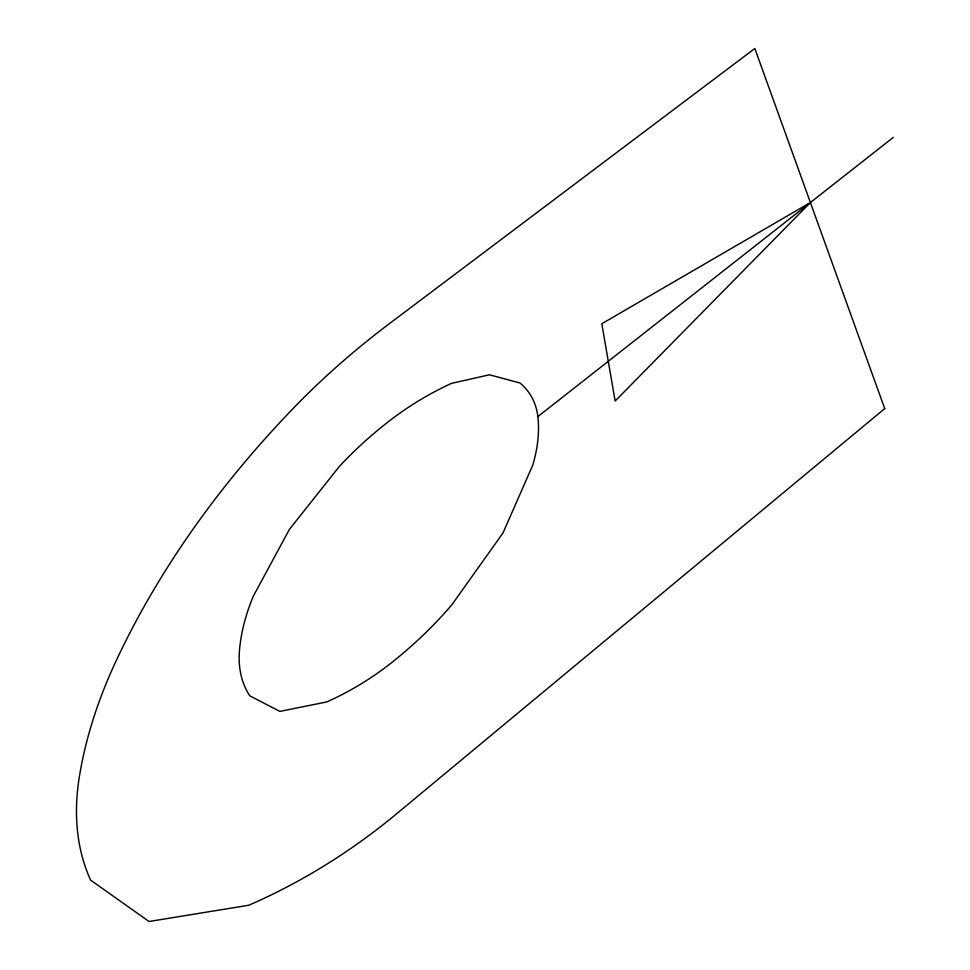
<?xml version="1.0" encoding="UTF-8"?>
<svg xmlns="http://www.w3.org/2000/svg" width="970" height="970" viewBox="0 0 970 970"><rect width="100%" height="100%" fill="white"/><g stroke="black" fill="none" stroke-linecap="round" stroke-linejoin="round"><path stroke-width="1.45" d="M537.853 416.627A165.53 90.21 -31.1 0 0 520.065 383.017L489.45 374.784L451.426 383.405A181.426 102.626 -29.8 0 0 390.534 420.046A277.966 163.493 -29.4 0 0 339.415 466.376L289.387 529.414L253.255 596.308A283.907 170.138 -30.5 0 0 239.432 651.064A179.462 105.354 -32.5 0 0 249.799 695.842L279.869 711.386L326.635 701.977A174.733 98.734 -33.6 0 0 393.929 660.812A264.58 144.13 -33.6 0 0 451.947 604.674L502.981 532.979L532.785 465.091A258.893 139.219 -32.6 0 0 537.853 416.627L893.321 137.376M810.399 202.524L615.138 401.034L601.8 323.75L810.399 202.524M884.725 408.588L396.087 814.206A358.488 202.96 -35.7 0 1 248.744 905.252L149.053 921.5L90.598 880.117A378.3 232.836 -33.6 0 1 79.346 776.824A612.131 396.694 -28.7 0 1 116.218 660.643A1056.645 746.9 -18.3 0 1 292.685 408.94A586.195 362.622 -26.4 0 1 389.176 323.834L754.83 48.5L884.725 408.588"/></g></svg>
